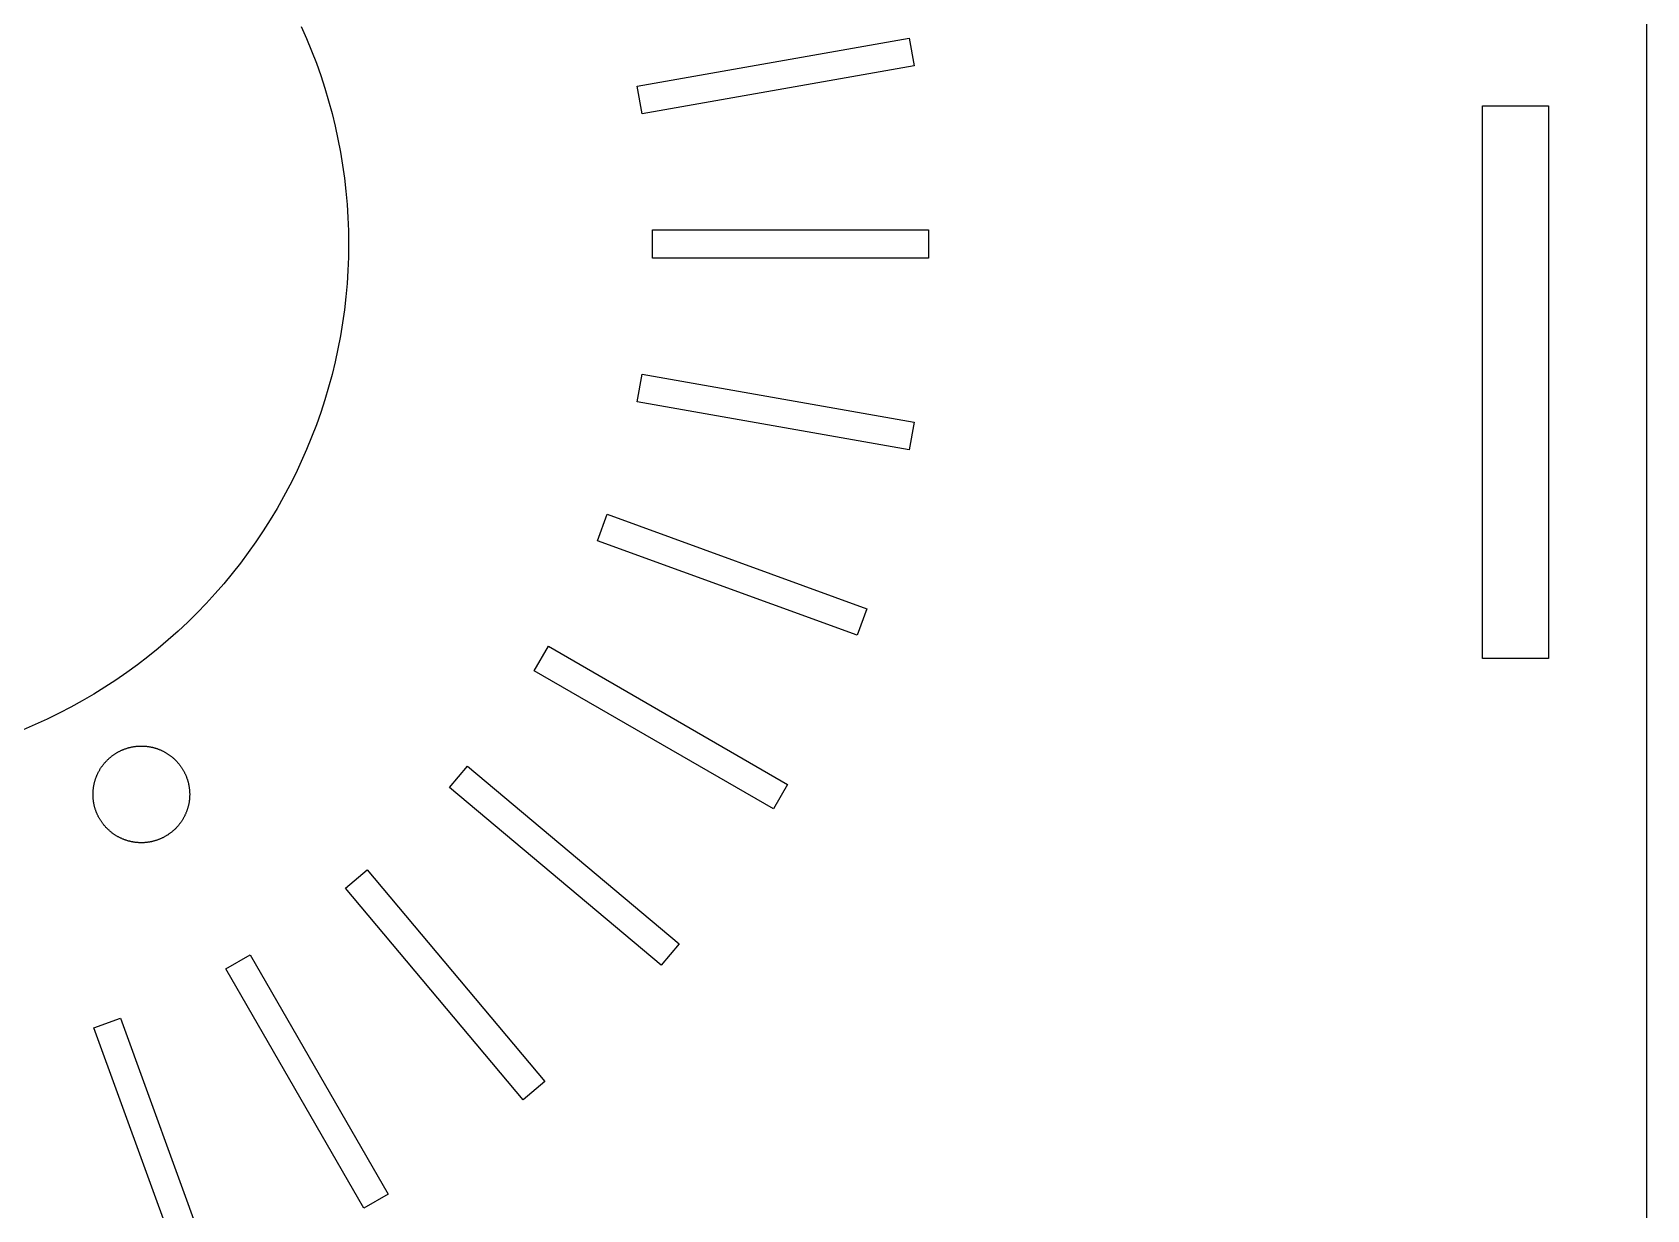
# Model space of a CAD drawing. Header units: metres. Extents: x -136 to 200, y -122 to 130.
# Drawn here: x -62.4 to -4, y -89.9 to -47.3 of the extents above; entities that cross this region are included whole.
import ezdxf

# ---------------------------------------------------------------- set-up
doc = ezdxf.new("R2010")
doc.units = ezdxf.units.M

msp = doc.modelspace()

# ---------------------------------------------------------------- linework, layer by layer
for p, q in [((-4, -120), (-4, 0)), ((-52.708, -47.1269), (-52.5156, -47.5639)), ((-52.5156, -47.5639), (-52.3343, -48.0056)), ((-40.5443, -49.2883), (-30.6963, -47.5518)), ((-30.6963, -47.5518), (-30.5191, -48.5563)), ((-52.3343, -48.0056), (-52.1641, -48.4518)), ((-52.1641, -48.4518), (-52.0051, -48.9021)), ((-52.0051, -48.9021), (-51.8576, -49.3562)), ((-30.5191, -48.5563), (-40.3672, -50.2928)), ((-51.8576, -49.3562), (-51.7215, -49.8139)), ((-40.3672, -50.2928), (-40.5443, -49.2883)), ((-51.7215, -49.8139), (-51.5969, -50.2749)), ((-9.95001, -70), (-9.95001, -50)), ((-9.95001, -50), (-7.55, -50)), ((-7.55, -50), (-7.55, -70)), ((-51.5969, -50.2749), (-51.484, -50.7389)), ((-51.484, -50.7389), (-51.3828, -51.2055)), ((-51.3828, -51.2055), (-51.2933, -51.6746)), ((-51.2933, -51.6746), (-51.2156, -52.1457)), ((-51.2156, -52.1457), (-51.1498, -52.6187)), ((-51.1498, -52.6187), (-51.0959, -53.0931)), ((-51.0959, -53.0931), (-51.054, -53.5688)), ((-51.054, -53.5688), (-51.024, -54.0454)), ((-51.024, -54.0454), (-51.006, -54.5225)), ((-51.006, -54.5225), (-51, -55)), ((-40, -55.51), (-40, -54.49)), ((-40, -54.49), (-30, -54.49)), ((-30, -54.49), (-30, -55.51)), ((-51.006, -55.4775), (-51.024, -55.9546)), ((-51, -55), (-51.006, -55.4775)), ((-30, -55.51), (-40, -55.51)), ((-51.024, -55.9546), (-51.054, -56.4312)), ((-51.054, -56.4312), (-51.0959, -56.9069)), ((-51.0959, -56.9069), (-51.1498, -57.3813)), ((-51.2156, -57.8543), (-51.2933, -58.3254)), ((-51.1498, -57.3813), (-51.2156, -57.8543)), ((-51.2933, -58.3254), (-51.3828, -58.7945)), ((-51.3828, -58.7945), (-51.484, -59.2611)), ((-51.484, -59.2611), (-51.5969, -59.7251)), ((-51.7215, -60.1861), (-51.8576, -60.6438)), ((-51.5969, -59.7251), (-51.7215, -60.1861)), ((-40.5443, -60.7117), (-40.3672, -59.7072)), ((-40.3672, -59.7072), (-30.5191, -61.4437)), ((-51.8576, -60.6438), (-52.0051, -61.0979)), ((-30.6963, -62.4482), (-40.5443, -60.7117)), ((-52.0051, -61.0979), (-52.1641, -61.5482)), ((-52.1641, -61.5482), (-52.3343, -61.9944)), ((-30.5191, -61.4437), (-30.6963, -62.4482)), ((-52.5156, -62.4361), (-52.708, -62.8731)), ((-52.3343, -61.9944), (-52.5156, -62.4361)), ((-52.708, -62.8731), (-52.9113, -63.3052)), ((-52.9113, -63.3052), (-53.1254, -63.732)), ((-53.3502, -64.1533), (-53.5855, -64.5688)), ((-53.1254, -63.732), (-53.3502, -64.1533)), ((-53.5855, -64.5688), (-53.8311, -64.9783)), ((-41.9837, -65.7398), (-41.6348, -64.7814)), ((-41.6348, -64.7814), (-32.2379, -68.2016)), ((-54.087, -65.3815), (-54.3529, -65.7781)), ((-53.8311, -64.9783), (-54.087, -65.3815)), ((-54.3529, -65.7781), (-54.6287, -66.1679)), ((-32.5867, -69.16), (-41.9837, -65.7398)), ((-54.9142, -66.5507), (-55.2092, -66.9261)), ((-54.6287, -66.1679), (-54.9142, -66.5507)), ((-55.2092, -66.9261), (-55.5136, -67.2941)), ((-55.8271, -67.6542), (-56.1496, -68.0064)), ((-55.5136, -67.2941), (-55.8271, -67.6542)), ((-56.4808, -68.3503), (-56.8206, -68.6859)), ((-56.1496, -68.0064), (-56.4808, -68.3503)), ((-32.2379, -68.2016), (-32.5867, -69.16)), ((-56.8206, -68.6859), (-57.1687, -69.0127)), ((-57.5249, -69.3308), (-57.8889, -69.6397)), ((-57.1687, -69.0127), (-57.5249, -69.3308)), ((-58.2607, -69.9395), (-58.6398, -70.2298)), ((-57.8889, -69.6397), (-58.2607, -69.9395)), ((-44.2742, -70.4417), (-43.7643, -69.5583)), ((-43.7643, -69.5583), (-35.104, -74.5583)), ((-7.55, -70), (-9.95001, -70)), ((-59.0261, -70.5104), (-59.4194, -70.7813)), ((-58.6398, -70.2298), (-59.0261, -70.5104)), ((-35.614, -75.4417), (-44.2742, -70.4417)), ((-60.2257, -71.293), (-60.6382, -71.5335)), ((-59.8193, -71.0422), (-60.2257, -71.293)), ((-59.4194, -70.7813), (-59.8193, -71.0422)), ((-61.0566, -71.7635), (-61.4807, -71.983)), ((-60.6382, -71.5335), (-61.0566, -71.7635)), ((-62.3448, -72.3896), (-62.7842, -72.5765)), ((-61.9102, -72.1917), (-62.3448, -72.3896)), ((-61.4807, -71.983), (-61.9102, -72.1917)), ((-59.7086, -73.653), (-59.6926, -73.6379)), ((-59.6926, -73.6379), (-59.6764, -73.623)), ((-59.6764, -73.623), (-59.66, -73.6083)), ((-59.66, -73.6083), (-59.6435, -73.5938)), ((-59.6435, -73.5938), (-59.6268, -73.5796)), ((-59.6268, -73.5796), (-59.6098, -73.5655)), ((-59.6098, -73.5655), (-59.5928, -73.5517)), ((-59.5928, -73.5517), (-59.5755, -73.5381)), ((-59.5755, -73.5381), (-59.5581, -73.5246)), ((-59.5581, -73.5246), (-59.5405, -73.5115)), ((-59.5405, -73.5115), (-59.5227, -73.4985)), ((-59.5227, -73.4985), (-59.5048, -73.4858)), ((-59.5048, -73.4858), (-59.4867, -73.4733)), ((-59.4867, -73.4733), (-59.4684, -73.461)), ((-59.4684, -73.461), (-59.45, -73.4489)), ((-59.45, -73.4489), (-59.4315, -73.4371)), ((-59.4315, -73.4371), (-59.4128, -73.4255)), ((-59.4128, -73.4255), (-59.394, -73.4142)), ((-59.394, -73.4142), (-59.375, -73.403)), ((-59.375, -73.403), (-59.3559, -73.3922)), ((-59.3559, -73.3922), (-59.3366, -73.3815)), ((-59.3366, -73.3815), (-59.3173, -73.3711)), ((-59.3173, -73.3711), (-59.2978, -73.361)), ((-59.2978, -73.361), (-59.2781, -73.3511)), ((-59.2781, -73.3511), (-59.2584, -73.3414)), ((-59.2584, -73.3414), (-59.2385, -73.332)), ((-59.2385, -73.332), (-59.2185, -73.3229)), ((-59.2185, -73.3229), (-59.1984, -73.314)), ((-59.1984, -73.314), (-59.1782, -73.3053)), ((-59.1782, -73.3053), (-59.1578, -73.2969)), ((-59.1578, -73.2969), (-59.1374, -73.2888)), ((-59.1374, -73.2888), (-59.1169, -73.2809)), ((-59.1169, -73.2809), (-59.0963, -73.2733)), ((-59.0963, -73.2733), (-59.0755, -73.2659)), ((-59.0755, -73.2659), (-59.0547, -73.2588)), ((-59.0547, -73.2588), (-59.0338, -73.252)), ((-59.0338, -73.252), (-59.0128, -73.2454)), ((-59.0128, -73.2454), (-58.9918, -73.2391)), ((-58.9918, -73.2391), (-58.9706, -73.233)), ((-58.9706, -73.233), (-58.9494, -73.2273)), ((-58.9494, -73.2273), (-58.9281, -73.2217)), ((-58.9281, -73.2217), (-58.9068, -73.2165)), ((-58.9068, -73.2165), (-58.8853, -73.2115)), ((-58.8853, -73.2115), (-58.8638, -73.2068)), ((-58.8638, -73.2068), (-58.8423, -73.2024)), ((-58.8423, -73.2024), (-58.8207, -73.1982)), ((-58.8207, -73.1982), (-58.7991, -73.1943)), ((-58.7991, -73.1943), (-58.7774, -73.1907)), ((-58.7774, -73.1907), (-58.7556, -73.1873)), ((-58.7556, -73.1873), (-58.7339, -73.1843)), ((-58.7339, -73.1843), (-58.7121, -73.1815)), ((-58.7121, -73.1815), (-58.6902, -73.1789)), ((-58.6902, -73.1789), (-58.6684, -73.1767)), ((-58.6684, -73.1767), (-58.6464, -73.1747)), ((-58.6464, -73.1747), (-58.6245, -73.173)), ((-58.6245, -73.173), (-58.6026, -73.1716)), ((-58.6026, -73.1716), (-58.5806, -73.1704)), ((-58.5806, -73.1704), (-58.5586, -73.1696)), ((-58.5586, -73.1696), (-58.5367, -73.169)), ((-58.5367, -73.169), (-58.5147, -73.1686)), ((-58.5147, -73.1686), (-58.4927, -73.1686)), ((-58.4927, -73.1686), (-58.4707, -73.1688)), ((-58.4707, -73.1688), (-58.4487, -73.1693)), ((-58.4487, -73.1693), (-58.4267, -73.1701)), ((-58.4267, -73.1701), (-58.4048, -73.1712)), ((-58.4048, -73.1712), (-58.3828, -73.1725)), ((-58.3828, -73.1725), (-58.3609, -73.1741)), ((-58.3609, -73.1741), (-58.339, -73.176)), ((-58.339, -73.176), (-58.3171, -73.1782)), ((-58.3171, -73.1782), (-58.2952, -73.1806)), ((-58.2952, -73.1806), (-58.2734, -73.1833)), ((-58.2734, -73.1833), (-58.2516, -73.1863)), ((-58.2516, -73.1863), (-58.2299, -73.1896)), ((-58.2299, -73.1896), (-58.2082, -73.1931)), ((-58.2082, -73.1931), (-58.1865, -73.1969)), ((-58.1865, -73.1969), (-58.1649, -73.201)), ((-58.1649, -73.201), (-58.1433, -73.2053)), ((-58.1433, -73.2053), (-58.1218, -73.2099)), ((-58.1218, -73.2099), (-58.1004, -73.2148)), ((-58.1004, -73.2148), (-58.079, -73.22)), ((-58.079, -73.22), (-58.0577, -73.2254)), ((-58.0577, -73.2254), (-58.0365, -73.2311)), ((-58.0365, -73.2311), (-58.0153, -73.237)), ((-58.0153, -73.237), (-57.9942, -73.2433)), ((-57.9942, -73.2433), (-57.9732, -73.2498)), ((-57.9732, -73.2498), (-57.9523, -73.2565)), ((-57.9523, -73.2565), (-57.9314, -73.2635)), ((-57.9314, -73.2635), (-57.9107, -73.2708)), ((-57.9107, -73.2708), (-57.89, -73.2783)), ((-57.89, -73.2783), (-57.8694, -73.2861)), ((-57.8694, -73.2861), (-57.849, -73.2942)), ((-57.849, -73.2942), (-57.8286, -73.3025)), ((-57.8286, -73.3025), (-57.8084, -73.3111)), ((-57.8084, -73.3111), (-57.7882, -73.3199)), ((-57.7882, -73.3199), (-57.7682, -73.3289)), ((-57.7682, -73.3289), (-57.7483, -73.3383)), ((-57.7483, -73.3383), (-57.7285, -73.3478)), ((-57.7285, -73.3478), (-57.7088, -73.3577)), ((-57.7088, -73.3577), (-57.6892, -73.3677)), ((-57.6892, -73.3677), (-57.6698, -73.378)), ((-57.6698, -73.378), (-57.6505, -73.3886)), ((-57.6505, -73.3886), (-57.6314, -73.3994)), ((-57.6314, -73.3994), (-57.6123, -73.4104)), ((-57.6123, -73.4104), (-57.5935, -73.4217)), ((-57.5935, -73.4217), (-57.5747, -73.4332)), ((-57.5747, -73.4332), (-57.5561, -73.4449)), ((-57.5561, -73.4449), (-57.5377, -73.4569)), ((-57.5377, -73.4569), (-57.5194, -73.4691)), ((-57.5194, -73.4691), (-57.5013, -73.4816)), ((-57.5013, -73.4816), (-57.4833, -73.4942)), ((-57.4833, -73.4942), (-57.4655, -73.5071)), ((-57.4655, -73.5071), (-57.4478, -73.5202)), ((-57.4478, -73.5202), (-57.4303, -73.5336)), ((-57.4303, -73.5336), (-57.413, -73.5471)), ((-57.413, -73.5471), (-57.3958, -73.5609)), ((-57.3958, -73.5609), (-57.3789, -73.5749)), ((-57.3789, -73.5749), (-57.3621, -73.5891)), ((-57.3621, -73.5891), (-57.3455, -73.6035)), ((-57.3455, -73.6035), (-57.329, -73.6181)), ((-57.329, -73.6181), (-57.3128, -73.6329)), ((-57.3128, -73.6329), (-57.2967, -73.6479)), ((-60.1161, -74.2472), (-60.1075, -74.2269)), ((-60.1075, -74.2269), (-60.0987, -74.2068)), ((-60.0987, -74.2068), (-60.0896, -74.1868)), ((-60.0896, -74.1868), (-60.0803, -74.1668)), ((-60.0803, -74.1668), (-60.0708, -74.147)), ((-60.0708, -74.147), (-60.0609, -74.1274)), ((-60.0609, -74.1274), (-60.0509, -74.1078)), ((-60.0509, -74.1078), (-60.0406, -74.0884)), ((-60.0406, -74.0884), (-60.03, -74.0691)), ((-60.03, -74.0691), (-60.0192, -74.0499)), ((-60.0192, -74.0499), (-60.0082, -74.0309)), ((-60.0082, -74.0309), (-59.9969, -74.012)), ((-59.9969, -74.012), (-59.9854, -73.9933)), ((-59.9854, -73.9933), (-59.9736, -73.9747)), ((-59.9736, -73.9747), (-59.9617, -73.9563)), ((-59.9617, -73.9563), (-59.9495, -73.938)), ((-59.9495, -73.938), (-59.937, -73.9198)), ((-59.937, -73.9198), (-59.9244, -73.9019)), ((-59.9244, -73.9019), (-59.9115, -73.884)), ((-59.9115, -73.884), (-59.8984, -73.8664)), ((-59.8984, -73.8664), (-59.885, -73.8489)), ((-59.885, -73.8489), (-59.8715, -73.8316)), ((-59.8715, -73.8316), (-59.8577, -73.8144)), ((-59.8577, -73.8144), (-59.8437, -73.7974)), ((-59.8437, -73.7974), (-59.8295, -73.7807)), ((-59.8295, -73.7807), (-59.8151, -73.764)), ((-59.8151, -73.764), (-59.8005, -73.7476)), ((-59.8005, -73.7476), (-59.7857, -73.7314)), ((-59.7857, -73.7314), (-59.7707, -73.7153)), ((-59.7707, -73.7153), (-59.7554, -73.6994)), ((-59.7554, -73.6994), (-59.74, -73.6837)), ((-59.74, -73.6837), (-59.7244, -73.6682)), ((-59.7244, -73.6682), (-59.7086, -73.653)), ((-57.2967, -73.6479), (-57.2808, -73.6631)), ((-57.2808, -73.6631), (-57.2652, -73.6786)), ((-57.2652, -73.6786), (-57.2497, -73.6942)), ((-57.2497, -73.6942), (-57.2344, -73.71)), ((-57.2344, -73.71), (-57.2193, -73.726)), ((-57.2193, -73.726), (-57.2044, -73.7422)), ((-57.2044, -73.7422), (-57.1897, -73.7585)), ((-57.1897, -73.7585), (-57.1753, -73.7751)), ((-57.1753, -73.7751), (-57.161, -73.7918)), ((-57.161, -73.7918), (-57.1469, -73.8087)), ((-57.1469, -73.8087), (-57.1331, -73.8258)), ((-57.1331, -73.8258), (-57.1195, -73.8431)), ((-57.1195, -73.8431), (-57.1061, -73.8605)), ((-57.1061, -73.8605), (-57.0929, -73.8781)), ((-57.0929, -73.8781), (-57.0799, -73.8959)), ((-57.0799, -73.8959), (-57.0672, -73.9138)), ((-57.0672, -73.9138), (-57.0547, -73.9319)), ((-57.0547, -73.9319), (-57.0424, -73.9501)), ((-57.0424, -73.9501), (-57.0303, -73.9685)), ((-57.0303, -73.9685), (-57.0185, -73.9871)), ((-57.0185, -73.9871), (-57.0069, -74.0058)), ((-57.0069, -74.0058), (-56.9956, -74.0246)), ((-56.9956, -74.0246), (-56.9845, -74.0436)), ((-56.9845, -74.0436), (-56.9736, -74.0627)), ((-56.9736, -74.0627), (-56.963, -74.0819)), ((-56.963, -74.0819), (-56.9526, -74.1013)), ((-56.9526, -74.1013), (-56.9424, -74.1208)), ((-56.9424, -74.1208), (-56.9325, -74.1405)), ((-56.9325, -74.1405), (-56.9229, -74.1602)), ((-56.9229, -74.1602), (-56.9135, -74.1801)), ((-56.9135, -74.1801), (-56.9043, -74.2001)), ((-56.9043, -74.2001), (-56.8954, -74.2202)), ((-56.8954, -74.2202), (-56.8867, -74.2404)), ((-47.3465, -74.6743), (-46.6909, -73.8929)), ((-46.6909, -73.8929), (-39.0304, -80.3208)), ((-60.2474, -74.8233), (-60.2461, -74.8014)), ((-60.2461, -74.8014), (-60.2445, -74.7794)), ((-60.2445, -74.7794), (-60.2426, -74.7575)), ((-60.2426, -74.7575), (-60.2404, -74.7357)), ((-60.2404, -74.7357), (-60.238, -74.7138)), ((-60.238, -74.7138), (-60.2353, -74.692)), ((-60.2353, -74.692), (-60.2323, -74.6702)), ((-60.2323, -74.6702), (-60.229, -74.6484)), ((-60.229, -74.6484), (-60.2255, -74.6267)), ((-60.2255, -74.6267), (-60.2217, -74.6051)), ((-60.2217, -74.6051), (-60.2176, -74.5835)), ((-60.2176, -74.5835), (-60.2133, -74.5619)), ((-60.2133, -74.5619), (-60.2087, -74.5404)), ((-60.2087, -74.5404), (-60.2038, -74.519)), ((-60.2038, -74.519), (-60.1986, -74.4976)), ((-60.1986, -74.4976), (-60.1932, -74.4763)), ((-60.1932, -74.4763), (-60.1875, -74.455)), ((-60.1875, -74.455), (-60.1815, -74.4339)), ((-60.1815, -74.4339), (-60.1753, -74.4128)), ((-60.1753, -74.4128), (-60.1688, -74.3918)), ((-60.1688, -74.3918), (-60.1621, -74.3708)), ((-60.1621, -74.3708), (-60.1551, -74.35)), ((-60.1551, -74.35), (-60.1478, -74.3292)), ((-60.1478, -74.3292), (-60.1402, -74.3086)), ((-60.1402, -74.3086), (-60.1325, -74.288)), ((-60.1325, -74.288), (-60.1244, -74.2675)), ((-60.1244, -74.2675), (-60.1161, -74.2472)), ((-56.8867, -74.2404), (-56.8784, -74.2608)), ((-56.8784, -74.2608), (-56.8702, -74.2812)), ((-56.8702, -74.2812), (-56.8623, -74.3017)), ((-56.8623, -74.3017), (-56.8547, -74.3223)), ((-56.8547, -74.3223), (-56.8474, -74.3431)), ((-56.8474, -74.3431), (-56.8402, -74.3639)), ((-56.8402, -74.3639), (-56.8334, -74.3848)), ((-56.8334, -74.3848), (-56.8268, -74.4058)), ((-56.8268, -74.4058), (-56.8205, -74.4268)), ((-56.8205, -74.4268), (-56.8145, -74.448)), ((-56.8145, -74.448), (-56.8087, -74.4692)), ((-56.8087, -74.4692), (-56.8032, -74.4905)), ((-56.8032, -74.4905), (-56.7979, -74.5118)), ((-56.7979, -74.5118), (-56.793, -74.5332)), ((-56.793, -74.5332), (-56.7883, -74.5547)), ((-56.7883, -74.5547), (-56.7838, -74.5763)), ((-56.7838, -74.5763), (-56.7796, -74.5979)), ((-56.7796, -74.5979), (-56.7758, -74.6195)), ((-56.7758, -74.6195), (-56.7721, -74.6412)), ((-56.7721, -74.6412), (-56.7688, -74.6629)), ((-56.7688, -74.6629), (-56.7657, -74.6847)), ((-56.7657, -74.6847), (-56.7629, -74.7065)), ((-56.7629, -74.7065), (-56.7604, -74.7284)), ((-56.7604, -74.7284), (-56.7581, -74.7502)), ((-56.7581, -74.7502), (-56.7561, -74.7721)), ((-56.7561, -74.7721), (-56.7544, -74.7941)), ((-56.7544, -74.7941), (-56.753, -74.816)), ((-39.6861, -81.1022), (-47.3465, -74.6743)), ((-35.104, -74.5583), (-35.614, -75.4417)), ((-60.25, -74.9112), (-60.2498, -74.8893)), ((-60.2499, -74.9332), (-60.25, -74.9112)), ((-60.2496, -74.9552), (-60.2499, -74.9332)), ((-60.2498, -74.8893), (-60.2493, -74.8673)), ((-60.249, -74.9772), (-60.2496, -74.9552)), ((-60.2493, -74.8673), (-60.2485, -74.8453)), ((-60.2482, -74.9992), (-60.249, -74.9772)), ((-60.2485, -74.8453), (-60.2474, -74.8233)), ((-60.247, -75.0211), (-60.2482, -74.9992)), ((-60.2456, -75.0431), (-60.247, -75.0211)), ((-60.2439, -75.065), (-60.2456, -75.0431)), ((-60.2419, -75.0869), (-60.2439, -75.065)), ((-60.2396, -75.1088), (-60.2419, -75.0869)), ((-60.2371, -75.1306), (-60.2396, -75.1088)), ((-60.2343, -75.1525), (-60.2371, -75.1306)), ((-60.2312, -75.1742), (-60.2343, -75.1525)), ((-60.2279, -75.196), (-60.2312, -75.1742)), ((-60.2243, -75.2177), (-60.2279, -75.196)), ((-60.2204, -75.2393), (-60.2243, -75.2177)), ((-60.2162, -75.2609), (-60.2204, -75.2393)), ((-60.2118, -75.2824), (-60.2162, -75.2609)), ((-60.2071, -75.3039), (-60.2118, -75.2824)), ((-60.2021, -75.3253), (-60.2071, -75.3039)), ((-60.1968, -75.3467), (-60.2021, -75.3253)), ((-60.1913, -75.368), (-60.1968, -75.3467)), ((-60.1855, -75.3892), (-60.1913, -75.368)), ((-60.1795, -75.4103), (-60.1855, -75.3892)), ((-56.8125, -75.3821), (-56.8185, -75.4033)), ((-56.8068, -75.3609), (-56.8125, -75.3821)), ((-56.8014, -75.3396), (-56.8068, -75.3609)), ((-56.7962, -75.3182), (-56.8014, -75.3396)), ((-56.7914, -75.2968), (-56.7962, -75.3182)), ((-56.7867, -75.2753), (-56.7914, -75.2968)), ((-56.7824, -75.2537), (-56.7867, -75.2753)), ((-56.7783, -75.2321), (-56.7824, -75.2537)), ((-56.7745, -75.2104), (-56.7783, -75.2321)), ((-56.771, -75.1887), (-56.7745, -75.2104)), ((-56.7677, -75.167), (-56.771, -75.1887)), ((-56.7647, -75.1452), (-56.7677, -75.167)), ((-56.762, -75.1234), (-56.7647, -75.1452)), ((-56.7596, -75.1015), (-56.762, -75.1234)), ((-56.7574, -75.0796), (-56.7596, -75.1015)), ((-56.7556, -75.0577), (-56.7574, -75.0796)), ((-56.7539, -75.0358), (-56.7556, -75.0577)), ((-56.7526, -75.0138), (-56.7539, -75.0358)), ((-56.753, -74.816), (-56.7519, -74.838)), ((-56.7515, -74.9919), (-56.7526, -75.0138)), ((-56.7519, -74.838), (-56.751, -74.8599)), ((-56.7508, -74.9699), (-56.7515, -74.9919)), ((-56.751, -74.8599), (-56.7504, -74.8819)), ((-56.7503, -74.9479), (-56.7508, -74.9699)), ((-56.7504, -74.8819), (-56.7501, -74.9039)), ((-56.75, -74.9259), (-56.7503, -74.9479)), ((-56.7501, -74.9039), (-56.75, -74.9259)), ((-60.1732, -75.4314), (-60.1795, -75.4103)), ((-60.1666, -75.4524), (-60.1732, -75.4314)), ((-60.1598, -75.4733), (-60.1666, -75.4524)), ((-60.1527, -75.4941), (-60.1598, -75.4733)), ((-60.1453, -75.5148), (-60.1527, -75.4941)), ((-60.1377, -75.5354), (-60.1453, -75.5148)), ((-60.1298, -75.556), (-60.1377, -75.5354)), ((-60.1217, -75.5764), (-60.1298, -75.556)), ((-60.1133, -75.5967), (-60.1217, -75.5764)), ((-60.1046, -75.6169), (-60.1133, -75.5967)), ((-60.0957, -75.6371), (-60.1046, -75.6169)), ((-60.0866, -75.6571), (-60.0957, -75.6371)), ((-60.0772, -75.6769), (-60.0866, -75.6571)), ((-60.0675, -75.6967), (-60.0772, -75.6769)), ((-60.0576, -75.7163), (-60.0675, -75.6967)), ((-60.0475, -75.7358), (-60.0576, -75.7163)), ((-60.0371, -75.7552), (-60.0475, -75.7358)), ((-60.0264, -75.7745), (-60.0371, -75.7552)), ((-60.0155, -75.7936), (-60.0264, -75.7745)), ((-60.0044, -75.8125), (-60.0155, -75.7936)), ((-59.9931, -75.8314), (-60.0044, -75.8125)), ((-59.9815, -75.8501), (-59.9931, -75.8314)), ((-59.9697, -75.8686), (-59.9815, -75.8501)), ((-59.9576, -75.887), (-59.9697, -75.8686)), ((-59.9453, -75.9053), (-59.9576, -75.887)), ((-59.9328, -75.9233), (-59.9453, -75.9053)), ((-59.9201, -75.9413), (-59.9328, -75.9233)), ((-59.9071, -75.959), (-59.9201, -75.9413)), ((-59.8939, -75.9766), (-59.9071, -75.959)), ((-59.8805, -75.9941), (-59.8939, -75.9766)), ((-57.1017, -75.9708), (-57.115, -75.9883)), ((-57.0885, -75.9531), (-57.1017, -75.9708)), ((-57.0757, -75.9353), (-57.0885, -75.9531)), ((-57.063, -75.9173), (-57.0757, -75.9353)), ((-57.0506, -75.8992), (-57.063, -75.9173)), ((-57.0383, -75.8809), (-57.0506, -75.8992)), ((-57.0264, -75.8625), (-57.0383, -75.8809)), ((-57.0146, -75.8439), (-57.0264, -75.8625)), ((-57.0031, -75.8251), (-57.0146, -75.8439)), ((-56.9919, -75.8062), (-57.0031, -75.8251)), ((-56.9808, -75.7872), (-56.9919, -75.8062)), ((-56.97, -75.7681), (-56.9808, -75.7872)), ((-56.9595, -75.7488), (-56.97, -75.7681)), ((-56.9492, -75.7293), (-56.9595, -75.7488)), ((-56.9391, -75.7098), (-56.9492, -75.7293)), ((-56.9293, -75.6901), (-56.9391, -75.7098)), ((-56.9197, -75.6703), (-56.9293, -75.6901)), ((-56.9104, -75.6504), (-56.9197, -75.6703)), ((-56.9013, -75.6304), (-56.9104, -75.6504)), ((-56.8925, -75.6102), (-56.9013, -75.6304)), ((-56.8839, -75.59), (-56.8925, -75.6102)), ((-56.8756, -75.5696), (-56.8839, -75.59)), ((-56.8676, -75.5491), (-56.8756, -75.5696)), ((-56.8598, -75.5286), (-56.8676, -75.5491)), ((-56.8522, -75.5079), (-56.8598, -75.5286)), ((-56.845, -75.4872), (-56.8522, -75.5079)), ((-56.8379, -75.4663), (-56.845, -75.4872)), ((-56.8312, -75.4454), (-56.8379, -75.4663)), ((-56.8247, -75.4244), (-56.8312, -75.4454)), ((-56.8185, -75.4033), (-56.8247, -75.4244)), ((-59.8669, -76.0113), (-59.8805, -75.9941)), ((-59.8531, -76.0284), (-59.8669, -76.0113)), ((-59.839, -76.0453), (-59.8531, -76.0284)), ((-59.8248, -76.0621), (-59.839, -76.0453)), ((-59.8103, -76.0786), (-59.8248, -76.0621)), ((-59.7956, -76.095), (-59.8103, -76.0786)), ((-59.7807, -76.1112), (-59.7956, -76.095)), ((-59.7656, -76.1272), (-59.7807, -76.1112)), ((-59.7503, -76.143), (-59.7656, -76.1272)), ((-59.7348, -76.1586), (-59.7503, -76.143)), ((-59.7192, -76.174), (-59.7348, -76.1586)), ((-59.7033, -76.1892), (-59.7192, -76.174)), ((-59.6872, -76.2043), (-59.7033, -76.1892)), ((-59.671, -76.2191), (-59.6872, -76.2043)), ((-59.6546, -76.2337), (-59.671, -76.2191)), ((-59.6379, -76.2481), (-59.6546, -76.2337)), ((-59.6211, -76.2623), (-59.6379, -76.2481)), ((-59.6042, -76.2763), (-59.6211, -76.2623)), ((-59.587, -76.29), (-59.6042, -76.2763)), ((-59.5697, -76.3036), (-59.587, -76.29)), ((-59.5522, -76.3169), (-59.5697, -76.3036)), ((-59.5345, -76.33), (-59.5522, -76.3169)), ((-59.5167, -76.3429), (-59.5345, -76.33)), ((-59.4987, -76.3556), (-59.5167, -76.3429)), ((-59.4806, -76.368), (-59.4987, -76.3556)), ((-59.4623, -76.3802), (-59.4806, -76.368)), ((-59.4439, -76.3922), (-59.4623, -76.3802)), ((-59.4253, -76.404), (-59.4439, -76.3922)), ((-59.4066, -76.4155), (-59.4253, -76.404)), ((-59.3877, -76.4267), (-59.4066, -76.4155)), ((-59.3687, -76.4378), (-59.3877, -76.4267)), ((-59.3495, -76.4486), (-59.3687, -76.4378)), ((-59.3302, -76.4591), (-59.3495, -76.4486)), ((-59.3108, -76.4694), (-59.3302, -76.4591)), ((-59.2912, -76.4795), (-59.3108, -76.4694)), ((-59.2715, -76.4893), (-59.2912, -76.4795)), ((-59.2518, -76.4989), (-59.2715, -76.4893)), ((-59.2318, -76.5082), (-59.2518, -76.4989)), ((-59.2118, -76.5173), (-59.2318, -76.5082)), ((-59.1917, -76.5261), (-59.2118, -76.5173)), ((-59.1714, -76.5347), (-59.1917, -76.5261)), ((-59.151, -76.543), (-59.1714, -76.5347)), ((-59.1306, -76.551), (-59.151, -76.543)), ((-59.11, -76.5588), (-59.1306, -76.551)), ((-59.0894, -76.5664), (-59.11, -76.5588)), ((-59.0686, -76.5736), (-59.0894, -76.5664)), ((-57.9038, -76.5639), (-57.9245, -76.5712)), ((-57.8831, -76.5562), (-57.9038, -76.5639)), ((-57.8626, -76.5484), (-57.8831, -76.5562)), ((-57.8422, -76.5402), (-57.8626, -76.5484)), ((-57.8219, -76.5318), (-57.8422, -76.5402)), ((-57.8016, -76.5232), (-57.8219, -76.5318)), ((-57.7815, -76.5143), (-57.8016, -76.5232)), ((-57.7615, -76.5051), (-57.7815, -76.5143)), ((-57.7417, -76.4957), (-57.7615, -76.5051)), ((-57.7219, -76.4861), (-57.7417, -76.4957)), ((-57.7023, -76.4762), (-57.7219, -76.4861)), ((-57.6828, -76.466), (-57.7023, -76.4762)), ((-57.6634, -76.4556), (-57.6828, -76.466)), ((-57.6441, -76.445), (-57.6634, -76.4556)), ((-57.625, -76.4341), (-57.6441, -76.445)), ((-57.606, -76.423), (-57.625, -76.4341)), ((-57.5872, -76.4117), (-57.606, -76.423)), ((-57.5685, -76.4001), (-57.5872, -76.4117)), ((-57.55, -76.3882), (-57.5685, -76.4001)), ((-57.5316, -76.3762), (-57.55, -76.3882)), ((-57.5133, -76.3639), (-57.5316, -76.3762)), ((-57.4953, -76.3514), (-57.5133, -76.3639)), ((-57.4773, -76.3387), (-57.4953, -76.3514)), ((-57.4596, -76.3257), (-57.4773, -76.3387)), ((-57.442, -76.3125), (-57.4596, -76.3257)), ((-57.4245, -76.2991), (-57.442, -76.3125)), ((-57.4073, -76.2855), (-57.4245, -76.2991)), ((-57.3902, -76.2716), (-57.4073, -76.2855)), ((-57.3733, -76.2576), (-57.3902, -76.2716)), ((-57.3565, -76.2433), (-57.3733, -76.2576)), ((-57.34, -76.2289), (-57.3565, -76.2433)), ((-57.3236, -76.2142), (-57.34, -76.2289)), ((-57.3074, -76.1993), (-57.3236, -76.2142)), ((-57.2914, -76.1842), (-57.3074, -76.1993)), ((-57.2756, -76.1689), (-57.2914, -76.1842)), ((-57.26, -76.1534), (-57.2756, -76.1689)), ((-57.2446, -76.1377), (-57.26, -76.1534)), ((-57.2293, -76.1219), (-57.2446, -76.1377)), ((-57.2143, -76.1058), (-57.2293, -76.1219)), ((-57.1995, -76.0896), (-57.2143, -76.1058)), ((-57.1849, -76.0731), (-57.1995, -76.0896)), ((-57.1705, -76.0565), (-57.1849, -76.0731)), ((-57.1563, -76.0397), (-57.1705, -76.0565)), ((-57.1423, -76.0227), (-57.1563, -76.0397)), ((-57.1285, -76.0056), (-57.1423, -76.0227)), ((-57.115, -75.9883), (-57.1285, -76.0056)), ((-59.0478, -76.5806), (-59.0686, -76.5736)), ((-59.0268, -76.5874), (-59.0478, -76.5806)), ((-59.0058, -76.5939), (-59.0268, -76.5874)), ((-58.9847, -76.6001), (-59.0058, -76.5939)), ((-58.9635, -76.6061), (-58.9847, -76.6001)), ((-58.9423, -76.6118), (-58.9635, -76.6061)), ((-58.921, -76.6172), (-58.9423, -76.6118)), ((-58.8996, -76.6223), (-58.921, -76.6172)), ((-58.8782, -76.6272), (-58.8996, -76.6223)), ((-58.8567, -76.6319), (-58.8782, -76.6272)), ((-58.8351, -76.6362), (-58.8567, -76.6319)), ((-58.8135, -76.6403), (-58.8351, -76.6362)), ((-58.7919, -76.6441), (-58.8135, -76.6403)), ((-58.7701, -76.6476), (-58.7919, -76.6441)), ((-58.7484, -76.6509), (-58.7701, -76.6476)), ((-58.7266, -76.6538), (-58.7484, -76.6509)), ((-58.7048, -76.6566), (-58.7266, -76.6538)), ((-58.6829, -76.659), (-58.7048, -76.6566)), ((-58.661, -76.6611), (-58.6829, -76.659)), ((-58.6391, -76.663), (-58.661, -76.6611)), ((-58.6172, -76.6646), (-58.6391, -76.663)), ((-58.5953, -76.666), (-58.6172, -76.6646)), ((-58.5733, -76.667), (-58.5953, -76.666)), ((-58.5513, -76.6678), (-58.5733, -76.667)), ((-58.5293, -76.6683), (-58.5513, -76.6678)), ((-58.5073, -76.6686), (-58.5293, -76.6683)), ((-58.4854, -76.6685), (-58.5073, -76.6686)), ((-58.4634, -76.6682), (-58.4854, -76.6685)), ((-58.4414, -76.6676), (-58.4634, -76.6682)), ((-58.4194, -76.6667), (-58.4414, -76.6676)), ((-58.3974, -76.6656), (-58.4194, -76.6667)), ((-58.3755, -76.6641), (-58.3974, -76.6656)), ((-58.3536, -76.6624), (-58.3755, -76.6641)), ((-58.3317, -76.6605), (-58.3536, -76.6624)), ((-58.3098, -76.6582), (-58.3317, -76.6605)), ((-58.2879, -76.6557), (-58.3098, -76.6582)), ((-58.2661, -76.6529), (-58.2879, -76.6557)), ((-58.2444, -76.6498), (-58.2661, -76.6529)), ((-58.2226, -76.6465), (-58.2444, -76.6498)), ((-58.2009, -76.6428), (-58.2226, -76.6465)), ((-58.1793, -76.6389), (-58.2009, -76.6428)), ((-58.1577, -76.6348), (-58.1793, -76.6389)), ((-58.1362, -76.6303), (-58.1577, -76.6348)), ((-58.1147, -76.6256), (-58.1362, -76.6303)), ((-58.0933, -76.6207), (-58.1147, -76.6256)), ((-58.0719, -76.6154), (-58.0933, -76.6207)), ((-58.0506, -76.6099), (-58.0719, -76.6154)), ((-58.0294, -76.6041), (-58.0506, -76.6099)), ((-58.0083, -76.5981), (-58.0294, -76.6041)), ((-57.9872, -76.5918), (-58.0083, -76.5981)), ((-57.9662, -76.5852), (-57.9872, -76.5918)), ((-57.9453, -76.5783), (-57.9662, -76.5852)), ((-57.9245, -76.5712), (-57.9453, -76.5783)), ((-51.1071, -78.3091), (-50.3257, -77.6535)), ((-50.3257, -77.6535), (-43.8978, -85.3139)), ((-44.6792, -85.9696), (-51.1071, -78.3091)), ((-39.0304, -80.3208), (-39.6861, -81.1022)), ((-55.4417, -81.2357), (-54.5583, -80.7258)), ((-50.4417, -89.896), (-55.4417, -81.2357)), ((-54.5583, -80.7258), (-49.5583, -89.386)), ((-60.2186, -83.3652), (-59.2602, -83.0163)), ((-56.7984, -92.7621), (-60.2186, -83.3652)), ((-59.2602, -83.0163), (-55.84, -92.4133)), ((-43.8978, -85.3139), (-44.6792, -85.9696)), ((-49.5583, -89.386), (-50.4417, -89.896))]:
    msp.add_line(p, q)

doc.saveas('drawing.dxf')
